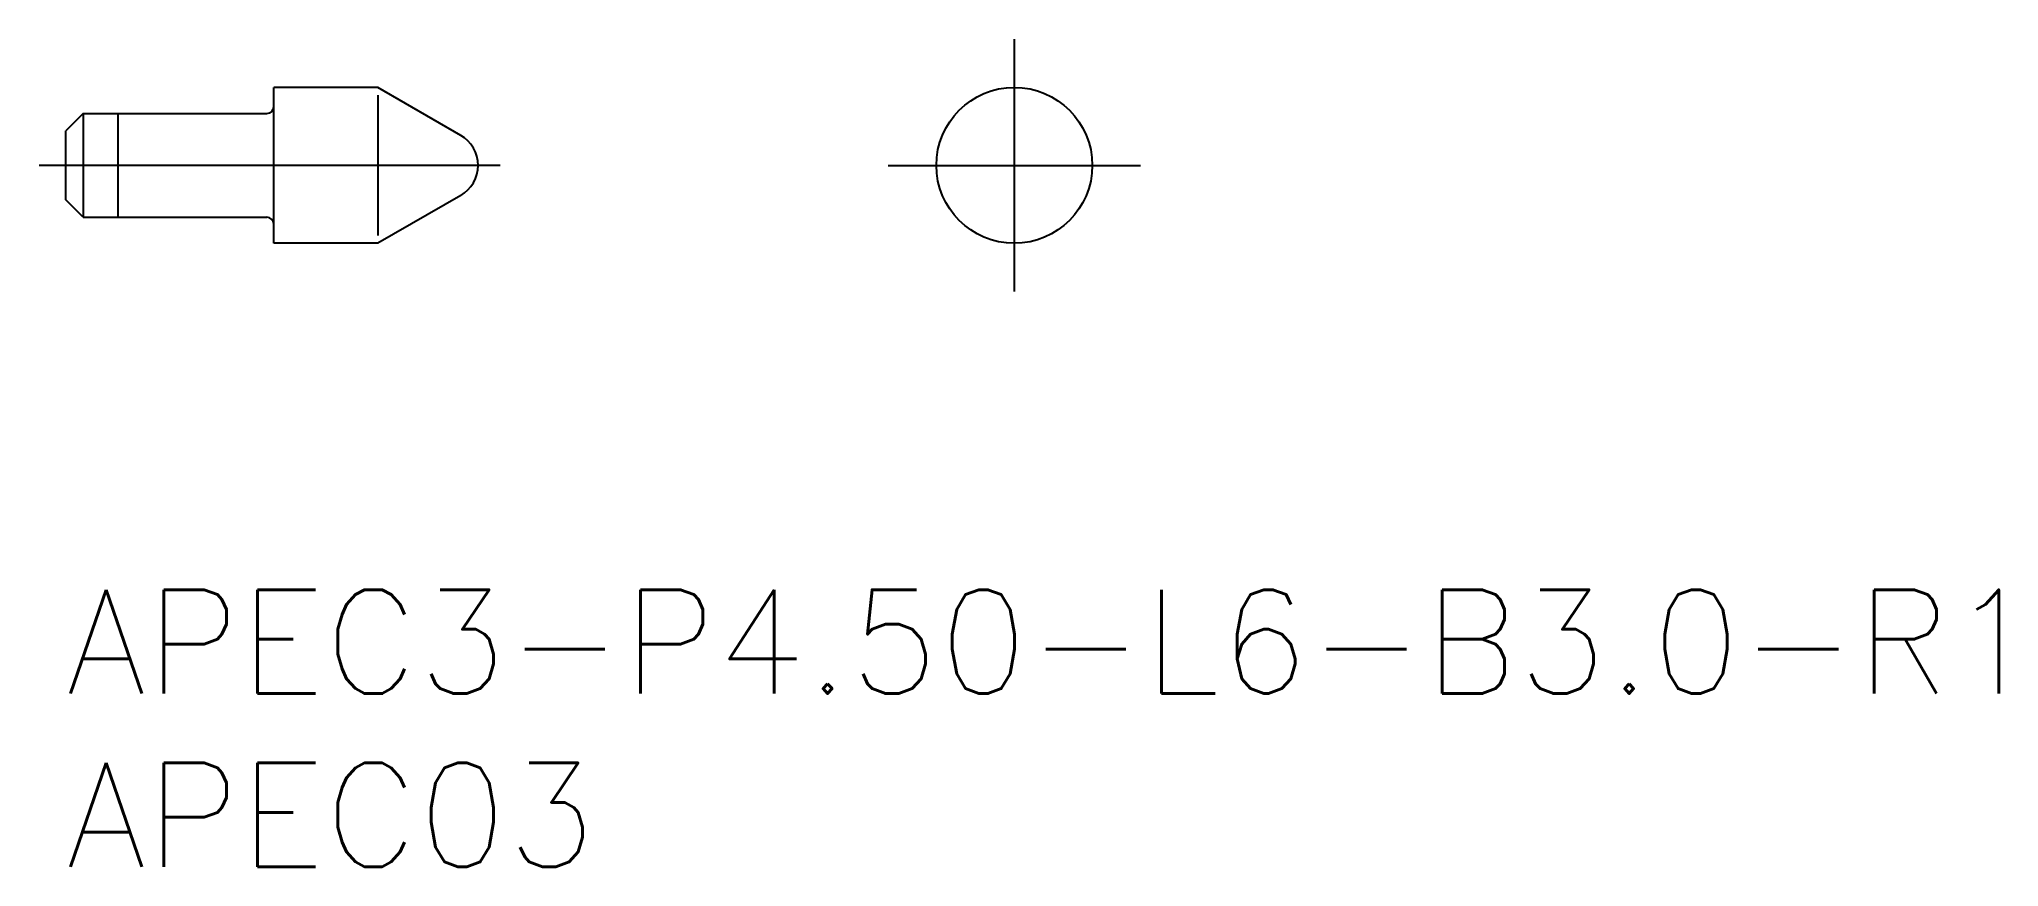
# Model space of a CAD drawing. Extents: x -0.8 to 55.8, y -8 to 15.9.
import ezdxf

# ---------------------------------------------------------------- set-up
doc = ezdxf.new("R2010")
doc.units = 0
doc.header["$LTSCALE"] = 0.5
doc.linetypes.add('CENTER', pattern=[50.8, 31.75, -6.35, 6.35, -6.35])
for name, color, linetype in [('MSM_CENTER', 1, 'CENTER'), ('MSM_CONTINUOUS', 7, 'CONTINUOUS'), ('MSM_NARROW', 5, 'CONTINUOUS'), ('MSM_PART_NUMBER', 7, 'CONTINUOUS')]:
    doc.layers.add(name, color=color, linetype=linetype)
doc.styles.get("Standard").update_dxf_attribs({"font": 'txt.shx', "height": 1, "bigfont": 'bigfont.shx'})

# ---------------------------------------------------------------- blocks, each defined once
blk = doc.blocks.new('*U14')
at = {"layer": 'MSM_PART_NUMBER'}
blk.add_text('APEC3-P4.50-L6-B3.0-R1', height=3, dxfattribs=at).set_placement((0, -3))
blk = doc.blocks.new('*U15')
at = {"layer": 'MSM_PART_NUMBER'}
blk.add_text('APEC03', height=3, dxfattribs=at).set_placement((0, -8))

msp = doc.modelspace()

# ---------------------------------------------------------------- linework, layer by layer
at = {"layer": 'MSM_CENTER'}
for p, q in [((27.378, 15.892), (27.378, 8.608)), ((12.532, 12.25), (-0.774, 12.25)), ((23.736, 12.25), (31.019, 12.25))]:
    msp.add_line(p, q, dxfattribs=at)
at = {"layer": 'MSM_CONTINUOUS'}
for p, q in [((5.998, 10), (5.998, 14.5)), ((8.998, 14.5), (5.998, 14.5)), ((11.395, 13.116), (8.998, 14.5)), ((0.498, 13.75), (-0.002, 13.25)), ((0.498, 13.75), (5.798, 13.75)), ((0.498, 13.75), (0.498, 10.75)), ((-0.002, 11.25), (-0.002, 13.25)), ((-0.002, 11.25), (-0.002, 13.25)), ((11.395, 11.384), (8.998, 10)), ((0.498, 10.75), (-0.002, 11.25)), ((0.498, 10.75), (5.798, 10.75)), ((8.998, 10), (5.998, 10))]:
    msp.add_line(p, q, dxfattribs=at)
msp.add_circle((27.378, 12.25), 2.25, dxfattribs=at)
for centre, radius, start, end in [((5.798, 13.95), 0.2, 270, 0), ((5.798, 13.95), 0.2, 270, 0), ((10.895, 12.25), 1, 300, 60), ((5.798, 10.55), 0.2, 0, 90)]:
    msp.add_arc(centre, radius, start, end, dxfattribs=at)
at = {"layer": 'MSM_NARROW'}
for p, q in [((8.998, 14.279), (8.998, 14.279)), ((8.998, 14.279), (8.998, 10.221)), ((1.498, 13.75), (1.498, 10.75))]:
    msp.add_line(p, q, dxfattribs=at)

# ---------------------------------------------------------------- block references
at = {"layer": 'MSM_CONTINUOUS'}
for name in ['*U14', '*U15']:
    msp.add_blockref(name, (0, 0), dxfattribs=at)

doc.saveas('drawing.dxf')
